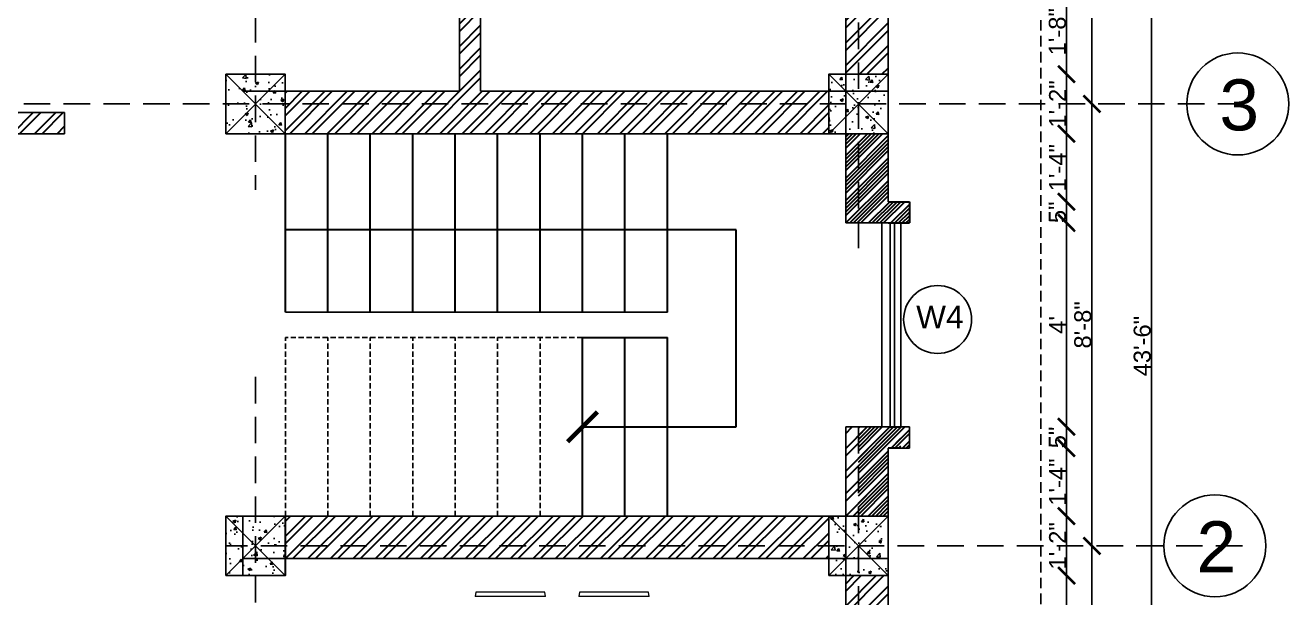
# Model space of a CAD drawing. Header units: inches. Extents: x 114 to 12919, y -714 to 8154.
# Drawn here: x 341.5 to 639.1, y 467.8 to 602.6 of the extents above; entities that cross this region are included whole.
import ezdxf

# ---------------------------------------------------------------- set-up
doc = ezdxf.new("R2010")
doc.units = ezdxf.units.IN
doc.header["$MEASUREMENT"] = 0
doc.linetypes.add('HIDDEN', pattern=[0.375, 0.25, -0.125])
for name, color, linetype in [('centerline', 92, 'HIDDEN'), ('column', 210, 'Continuous'), ('DIMENSION', 132, 'Continuous'), ('door and window', 145, 'Continuous'), ('PROJECTION', 220, 'HIDDEN'), ('stairs', 7, 'HIDDEN'), ('walls', 50, 'Continuous')]:
    doc.layers.add(name, color=color, linetype=linetype)
for name, color, linetype, lineweight in [('furniture', 43, 'Continuous', 20), ('HATCH', 30, 'Continuous', 30), ('wall', 12, 'Continuous', 30)]:
    doc.layers.add(name, color=color, linetype=linetype, lineweight=lineweight)
doc.styles.get("Standard").update_dxf_attribs({"font": 'arial.ttf'})
doc.dimstyles.new('SITEE', dxfattribs={"dimtxt": 4, "dimasz": 4, "dimexe": 0.18, "dimexo": 0.0625, "dimgap": 0.09, "dimtad": 1, "dimdec": 0, "dimzin": 0, "dimdsep": 46, "dimlunit": 4, "dimtxsty": 'Standard', "dimblk": 'ARCHTICK', "dimcen": 0.09, "dimse1": 1, "dimse2": 1, "dimclrd": 256, "dimclre": 256, "dimclrt": 256, "dimadec": 0, "dimazin": 0, "dimtfac": 1, "dimtdec": 0, "dimtofl": 0, "dimtmove": 0, "dimatfit": 3, "dimldrblk": 'ARCHTICK', "dimfxl": 1, "dimtolj": 1, "dimtzin": 0, "dimlwd": -1, "dimlwe": -1, "dimarcsym": 0})
doc.dimstyles.get("Standard").update_dxf_attribs({"dimtxt": 24, "dimasz": 0.18, "dimexe": 0.18, "dimexo": 0.0625, "dimgap": 0.09, "dimtad": 1, "dimdec": 0, "dimzin": 0, "dimdsep": 46, "dimlunit": 4, "dimtxsty": 'Standard', "dimblk": 'ARCHTICK', "dimcen": 0.09, "dimse1": 1, "dimse2": 1, "dimclrd": 256, "dimclre": 256, "dimclrt": 256, "dimadec": 0, "dimazin": 0, "dimtfac": 1, "dimtdec": 0, "dimtofl": 0, "dimtmove": 0, "dimatfit": 3, "dimldrblk": 'ARCHTICK', "dimfxl": 1, "dimtolj": 1, "dimtzin": 0, "dimlwd": -1, "dimlwe": -1, "dimarcsym": 0})

# ---------------------------------------------------------------- blocks, each defined once
blk = doc.blocks.new('column')
at = {"true_color": 0xd19cc7}
h = blk.add_hatch(dxfattribs=at)
h.set_pattern_fill('AR-CONC', color=9)
h.set_pattern_definition([(50, (0, 0), (7.172602, -0.627521), [0.75, -8.25]), (355, (0, 0), (-1.387513, 7.52192), [0.6, -6.6]), (100.45144, (0.598, -0.052), (5.78509, 6.8944), [0.6374, -7.01142]), (46.1842, (0, 2), (10.672413, -1.65519), [1.125, -12.375]), (96.6356, (0.889, 1.862), (9.34662, 9.74119), [0.9561, -10.51714]), (351.1842, (0, 2), (9.34662, 9.74119), [0.9, -9.9]), (21, (1, 1.5), (5.96907, -4.02619), [0.75, -8.25]), (326, (1, 1.5), (2.433153, 7.2515), [0.6, -6.6]), (71.45144, (1.4974, 1.1645), (8.402224, 3.22531), [0.6374, -7.01142]), (37.5, (0, 0), (0.1215986, 3.3289385), [0, -6.52, 0, -6.7, 0, -6.625]), (7.5, (0, 0), (2.630695, 3.944117), [0, -3.82, 0, -6.37, 0, -2.525]), (327.5, (-2.23, 0), (5.3382244, -0.2255487), [0, -2.5, 0, -7.8, 0, -10.35]), (317.5, (-3.23, 0), (5.831862, 1.00105), [0, -3.25, 0, -5.18, 0, -7.35])])
h.paths.add_polyline_path([(1221.42, 510.53), (1207.42, 510.53), (1214.42, 503.53)])
h.paths.add_polyline_path([(1214.42, 503.53), (1207.42, 510.53), (1207.42, 496.53)])
h.paths.add_polyline_path([(1214.42, 503.53), (1207.42, 496.53), (1221.42, 496.53)])
h.paths.add_polyline_path([(1221.42, 510.53), (1214.42, 503.53), (1221.42, 496.53)])
at = {"layer": 'column'}
for p, q in [((1207.42, 510.53), (1221.42, 496.53)), ((1221.42, 510.53), (1207.42, 496.53))]:
    blk.add_line(p, q, dxfattribs=at)
blk.add_lwpolyline([(1207.42, 496.53), (1221.42, 496.53), (1221.42, 510.53), (1207.42, 510.53)], close=True, dxfattribs=at)
blk = doc.blocks.new('_ArchTick')
at = {"color": 0, "linetype": 'ByBlock', "const_width": 0.15}
blk.add_lwpolyline([(-0.5, -0.5), (0.5, 0.5)], dxfattribs=at)
blk = doc.blocks.new('*D43')
at = {"layer": 'DEFPOINTS', "color": 0, "transparency": 16777216}
for p in [(544.78, 611.05), (544.78, 591.05), (586.78, 591.05)]:
    blk.add_point(p, dxfattribs=at)
at = {"layer": 'DIMENSION', "transparency": 16777216}
blk.add_line((586.78, 611.05), (586.78, 591.05), dxfattribs=at)
at = {"layer": 'DIMENSION', "transparency": 16777216, "xscale": 4, "yscale": 4, "zscale": 4}
for p, rotation in [((586.78, 611.05), 90), ((586.78, 591.05), 270)]:
    blk.add_blockref('_ArchTick', p, dxfattribs=dict(at, rotation=rotation))
at = {"layer": 'DIMENSION', "transparency": 16777216, "insert": (584.64, 601.05), "char_height": 4, "attachment_point": 5, "rotation": 90}
blk.add_mtext('\\A1;1\'-8"', dxfattribs=at)
blk = doc.blocks.new('*D44')
at = {"layer": 'DEFPOINTS', "color": 0, "transparency": 16777216}
for p in [(544.78, 591.05), (544.78, 577.05), (586.78, 577.05)]:
    blk.add_point(p, dxfattribs=at)
at = {"layer": 'DIMENSION', "transparency": 16777216}
blk.add_line((586.78, 591.05), (586.78, 577.05), dxfattribs=at)
at = {"layer": 'DIMENSION', "transparency": 16777216, "xscale": 4, "yscale": 4, "zscale": 4}
for p, rotation in [((586.78, 591.05), 90), ((586.78, 577.05), 270)]:
    blk.add_blockref('_ArchTick', p, dxfattribs=dict(at, rotation=rotation))
at = {"layer": 'DIMENSION', "transparency": 16777216, "insert": (584.68, 584.05), "char_height": 4, "attachment_point": 5, "rotation": 90}
blk.add_mtext('\\A1;1\'-2"', dxfattribs=at)
blk = doc.blocks.new('*D45')
at = {"layer": 'DEFPOINTS', "color": 0, "transparency": 16777216}
for p in [(544.78, 577.05), (544.78, 561.05), (586.78, 561.05)]:
    blk.add_point(p, dxfattribs=at)
at = {"layer": 'DIMENSION', "transparency": 16777216}
blk.add_line((586.78, 577.05), (586.78, 561.05), dxfattribs=at)
at = {"layer": 'DIMENSION', "transparency": 16777216, "xscale": 4, "yscale": 4, "zscale": 4}
for p, rotation in [((586.78, 577.05), 90), ((586.78, 561.05), 270)]:
    blk.add_blockref('_ArchTick', p, dxfattribs=dict(at, rotation=rotation))
at = {"layer": 'DIMENSION', "transparency": 16777216, "insert": (584.68, 569.05), "char_height": 4, "attachment_point": 5, "rotation": 90}
blk.add_mtext('\\A1;1\'-4"', dxfattribs=at)
blk = doc.blocks.new('*D46')
at = {"layer": 'DEFPOINTS', "color": 0, "transparency": 16777216}
for p in [(549.78, 561.05), (549.78, 556.05), (586.78, 556.05)]:
    blk.add_point(p, dxfattribs=at)
at = {"layer": 'DIMENSION', "transparency": 16777216}
blk.add_line((586.78, 561.05), (586.78, 556.05), dxfattribs=at)
at = {"layer": 'DIMENSION', "transparency": 16777216, "xscale": 4, "yscale": 4, "zscale": 4}
for p, rotation in [((586.78, 561.05), 90), ((586.78, 556.05), 270)]:
    blk.add_blockref('_ArchTick', p, dxfattribs=dict(at, rotation=rotation))
at = {"layer": 'DIMENSION', "transparency": 16777216, "insert": (584.65, 558.55), "char_height": 4, "attachment_point": 5, "rotation": 90}
blk.add_mtext('\\A1;5"', dxfattribs=at)
blk = doc.blocks.new('*D47')
at = {"layer": 'DEFPOINTS', "color": 0, "transparency": 16777216}
for p in [(545.28, 556.05), (545.28, 508.05), (586.78, 508.05)]:
    blk.add_point(p, dxfattribs=at)
at = {"layer": 'DIMENSION', "transparency": 16777216}
blk.add_line((586.78, 556.05), (586.78, 508.05), dxfattribs=at)
at = {"layer": 'DIMENSION', "transparency": 16777216, "xscale": 4, "yscale": 4, "zscale": 4}
for p, rotation in [((586.78, 556.05), 90), ((586.78, 508.05), 270)]:
    blk.add_blockref('_ArchTick', p, dxfattribs=dict(at, rotation=rotation))
at = {"layer": 'DIMENSION', "transparency": 16777216, "insert": (584.69, 532.05), "char_height": 4, "attachment_point": 5, "rotation": 90}
blk.add_mtext("\\A1;4'", dxfattribs=at)
blk = doc.blocks.new('*D48')
at = {"layer": 'DEFPOINTS', "color": 0, "transparency": 16777216}
for p in [(545.28, 508.05), (549.78, 503.05), (586.78, 503.05)]:
    blk.add_point(p, dxfattribs=at)
at = {"layer": 'DIMENSION', "transparency": 16777216}
blk.add_line((586.78, 508.05), (586.78, 503.05), dxfattribs=at)
at = {"layer": 'DIMENSION', "transparency": 16777216, "xscale": 4, "yscale": 4, "zscale": 4}
for p, rotation in [((586.78, 508.05), 90), ((586.78, 503.05), 270)]:
    blk.add_blockref('_ArchTick', p, dxfattribs=dict(at, rotation=rotation))
at = {"layer": 'DIMENSION', "transparency": 16777216, "insert": (584.65, 505.55), "char_height": 4, "attachment_point": 5, "rotation": 90}
blk.add_mtext('\\A1;5"', dxfattribs=at)
blk = doc.blocks.new('*D49')
at = {"layer": 'DEFPOINTS', "color": 0, "transparency": 16777216}
for p in [(549.78, 503.05), (544.78, 487.05), (586.78, 487.05)]:
    blk.add_point(p, dxfattribs=at)
at = {"layer": 'DIMENSION', "transparency": 16777216}
blk.add_line((586.78, 503.05), (586.78, 487.05), dxfattribs=at)
at = {"layer": 'DIMENSION', "transparency": 16777216, "xscale": 4, "yscale": 4, "zscale": 4}
for p, rotation in [((586.78, 503.05), 90), ((586.78, 487.05), 270)]:
    blk.add_blockref('_ArchTick', p, dxfattribs=dict(at, rotation=rotation))
at = {"layer": 'DIMENSION', "transparency": 16777216, "insert": (584.68, 495.05), "char_height": 4, "attachment_point": 5, "rotation": 90}
blk.add_mtext('\\A1;1\'-4"', dxfattribs=at)
blk = doc.blocks.new('*D50')
at = {"layer": 'DEFPOINTS', "color": 0, "transparency": 16777216}
for p in [(544.78, 487.05), (544.78, 473.05), (586.78, 473.05)]:
    blk.add_point(p, dxfattribs=at)
at = {"layer": 'DIMENSION', "transparency": 16777216}
blk.add_line((586.78, 487.05), (586.78, 473.05), dxfattribs=at)
at = {"layer": 'DIMENSION', "transparency": 16777216, "xscale": 4, "yscale": 4, "zscale": 4}
for p, rotation in [((586.78, 487.05), 90), ((586.78, 473.05), 270)]:
    blk.add_blockref('_ArchTick', p, dxfattribs=dict(at, rotation=rotation))
at = {"layer": 'DIMENSION', "transparency": 16777216, "insert": (584.68, 480.05), "char_height": 4, "attachment_point": 5, "rotation": 90}
blk.add_mtext('\\A1;1\'-2"', dxfattribs=at)
blk = doc.blocks.new('*D51')
at = {"layer": 'DEFPOINTS', "color": 0, "transparency": 16777216}
for p in [(544.78, 473.05), (544.78, 445.05), (586.78, 445.05)]:
    blk.add_point(p, dxfattribs=at)
at = {"layer": 'DIMENSION', "transparency": 16777216}
blk.add_line((586.78, 473.05), (586.78, 445.05), dxfattribs=at)
at = {"layer": 'DIMENSION', "transparency": 16777216, "xscale": 4, "yscale": 4, "zscale": 4}
for p, rotation in [((586.78, 473.05), 90), ((586.78, 445.05), 270)]:
    blk.add_blockref('_ArchTick', p, dxfattribs=dict(at, rotation=rotation))
at = {"layer": 'DIMENSION', "transparency": 16777216, "insert": (584.68, 459.05), "char_height": 4, "attachment_point": 5, "rotation": 90}
blk.add_mtext('\\A1;2\'-4"', dxfattribs=at)
blk = doc.blocks.new('*D66')
at = {"layer": 'DEFPOINTS', "color": 0, "transparency": 16777216}
for p in [(537.78, 781.05), (537.78, 584.05), (592.78, 584.05)]:
    blk.add_point(p, dxfattribs=at)
at = {"layer": 'DIMENSION', "transparency": 16777216}
blk.add_line((592.78, 781.05), (592.78, 584.05), dxfattribs=at)
at = {"layer": 'DIMENSION', "transparency": 16777216, "xscale": 4, "yscale": 4, "zscale": 4}
for p, rotation in [((592.78, 781.05), 90), ((592.78, 584.05), 270)]:
    blk.add_blockref('_ArchTick', p, dxfattribs=dict(at, rotation=rotation))
at = {"layer": 'DIMENSION', "transparency": 16777216, "insert": (590.64, 682.55), "char_height": 4, "attachment_point": 5, "rotation": 90}
blk.add_mtext('\\A1;16\'-5"', dxfattribs=at)
blk = doc.blocks.new('*D67')
at = {"layer": 'DEFPOINTS', "color": 0, "transparency": 16777216}
for p in [(537.78, 584.05), (537.78, 480.05), (592.78, 480.05)]:
    blk.add_point(p, dxfattribs=at)
at = {"layer": 'DIMENSION', "transparency": 16777216}
blk.add_line((592.78, 584.05), (592.78, 480.05), dxfattribs=at)
at = {"layer": 'DIMENSION', "transparency": 16777216, "xscale": 4, "yscale": 4, "zscale": 4}
for p, rotation in [((592.78, 584.05), 90), ((592.78, 480.05), 270)]:
    blk.add_blockref('_ArchTick', p, dxfattribs=dict(at, rotation=rotation))
at = {"layer": 'DIMENSION', "transparency": 16777216, "insert": (590.64, 532.05), "char_height": 4, "attachment_point": 5, "rotation": 90}
blk.add_mtext('\\A1;8\'-8"', dxfattribs=at)
blk = doc.blocks.new('*D68')
at = {"layer": 'DEFPOINTS', "color": 0, "transparency": 16777216}
for p in [(537.78, 480.05), (537.78, 273.05), (592.78, 273.05)]:
    blk.add_point(p, dxfattribs=at)
at = {"layer": 'DIMENSION', "transparency": 16777216}
blk.add_line((592.78, 480.05), (592.78, 273.05), dxfattribs=at)
at = {"layer": 'DIMENSION', "transparency": 16777216, "xscale": 4, "yscale": 4, "zscale": 4}
for p, rotation in [((592.78, 480.05), 90), ((592.78, 273.05), 270)]:
    blk.add_blockref('_ArchTick', p, dxfattribs=dict(at, rotation=rotation))
at = {"layer": 'DIMENSION', "transparency": 16777216, "insert": (590.64, 376.55), "char_height": 4, "attachment_point": 5, "rotation": 90}
blk.add_mtext('\\A1;17\'-3"', dxfattribs=at)
blk = doc.blocks.new('*D74')
at = {"layer": 'DEFPOINTS', "color": 0, "transparency": 16777216}
for p in [(544.78, 788.05), (544.78, 266.05), (606.78, 266.05)]:
    blk.add_point(p, dxfattribs=at)
at = {"layer": 'DIMENSION', "transparency": 16777216}
blk.add_line((606.78, 788.05), (606.78, 266.05), dxfattribs=at)
at = {"layer": 'DIMENSION', "transparency": 16777216, "xscale": 4, "yscale": 4, "zscale": 4}
for p, rotation in [((606.78, 788.05), 90), ((606.78, 266.05), 270)]:
    blk.add_blockref('_ArchTick', p, dxfattribs=dict(at, rotation=rotation))
at = {"layer": 'DIMENSION', "transparency": 16777216, "insert": (604.64, 527.05), "char_height": 4, "attachment_point": 5, "rotation": 90}
blk.add_mtext('\\A1;43\'-6"', dxfattribs=at)

msp = doc.modelspace()

# ---------------------------------------------------------------- hatches: boundary and pattern name
at = {"layer": 'HATCH', "ltscale": 30, "true_color": 0xd19cc7}
h = msp.add_hatch(dxfattribs=at)
h.set_pattern_fill('ANSI32', color=9, scale=10)
h.paths.add_polyline_path([(530.78, 584.05), (402.78, 584.05), (402.78, 577.05), (530.78, 577.05)])
h.paths.add_polyline_path([(448.78, 629.05), (446.28, 629.05), (443.78, 629.05), (443.78, 587.05), (402.78, 587.05), (402.78, 584.05), (530.78, 584.05), (530.78, 587.05), (448.78, 587.05)])
h.paths.add_polyline_path([(544.78, 611.05), (537.78, 611.05), (537.78, 591.05), (544.78, 591.05)])
h.paths.add_polyline_path([(537.78, 611.05), (534.78, 611.05), (534.78, 591.05), (537.78, 591.05)])
h.paths.add_polyline_path([(544.78, 577.05), (534.78, 577.05), (534.78, 556.05), (544.78, 556.05), (547.78, 556.05), (547.78, 561.05), (544.78, 561.05)])
h.paths.add_polyline_path([(530.78, 487.05), (402.78, 487.05), (402.78, 480.05), (530.78, 480.05)])
h.paths.add_polyline_path([(530.78, 480.05), (402.78, 480.05), (402.78, 477.05), (530.78, 477.05)])
h.paths.add_polyline_path([(544.78, 503.05), (547.78, 503.05), (547.78, 508.05), (544.78, 508.05), (537.78, 508.05), (537.78, 487.05), (544.78, 487.05)])
h.paths.add_polyline_path([(537.78, 508.05), (534.78, 508.05), (534.78, 487.05), (537.78, 487.05)])
h.paths.add_polyline_path([(544.78, 473.05), (537.78, 473.05), (537.78, 445.05), (544.78, 445.05)])
h.paths.add_polyline_path([(537.78, 473.05), (534.78, 473.05), (534.78, 445.05), (537.78, 445.05)])
h.paths.add_polyline_path([(402.78, 409.05), (395.78, 409.05), (395.78, 280.05), (402.78, 280.05)])
h.paths.add_polyline_path([(395.78, 409.05), (392.78, 409.05), (392.78, 280.05), (395.78, 280.05)])
h.paths.add_polyline_path([(544.78, 373.05), (537.78, 373.05), (537.78, 280.05), (544.78, 280.05)])
h.paths.add_polyline_path([(537.78, 373.05), (534.78, 373.05), (534.78, 280.05), (537.78, 280.05)])
h.paths.add_polyline_path([(530.78, 273.05), (476.78, 273.05), (476.78, 266.05), (530.78, 266.05)])
h.paths.add_polyline_path([(530.78, 276.05), (476.78, 276.05), (476.78, 273.05), (530.78, 273.05)])
h.paths.add_polyline_path([(428.78, 273.05), (402.78, 273.05), (402.78, 266.05), (428.78, 266.05)])
h.paths.add_polyline_path([(428.78, 276.05), (402.78, 276.05), (402.78, 273.05), (428.78, 273.05)])
h = msp.add_hatch(dxfattribs=at)
h.set_pattern_fill('ANSI32', color=9, scale=10)
h.paths.add_polyline_path([(203.78, 473.05), (196.78, 473.05), (196.78, 361.05), (203.78, 361.05)])
h.paths.add_polyline_path([(350.78, 582.05), (305.78, 582.05), (294.04, 582.05), (210.78, 582.05), (210.78, 577.05), (305.78, 577.05), (350.78, 577.05)])
h.paths.add_polyline_path([(203.78, 577.05), (196.78, 577.05), (196.78, 535.05), (203.78, 535.05)])
h.paths.add_polyline_path([(206.78, 577.05), (203.78, 577.05), (203.78, 535.05), (206.78, 535.05)])
h.paths.add_polyline_path([(203.78, 618.05), (196.78, 618.05), (196.78, 591.05), (203.78, 591.05)])
h.paths.add_polyline_path([(206.78, 618.05), (203.78, 618.05), (203.78, 591.05), (206.78, 591.05)])
h.paths.add_polyline_path([(206.78, 361.05), (206.78, 371.05), (206.78, 371.05), (206.78, 473.05), (203.78, 473.05), (203.78, 361.05)])
at = {"layer": 'HATCH'}
h = msp.add_hatch(dxfattribs=at)
h.set_pattern_fill('ANSI31', color=256, scale=10)
h.paths.add_polyline_path([(547.78, 561.05), (544.78, 561.05), (544.78, 577.05), (534.78, 577.05), (534.78, 556.05), (544.78, 556.05), (547.78, 556.05), (549.78, 556.05), (549.78, 561.05)], flags=17)
h = msp.add_hatch(dxfattribs=at)
h.set_pattern_fill('ANSI32', color=256, scale=5)
h.paths.add_polyline_path([(549.78, 508.05), (547.78, 508.05), (544.78, 508.05), (537.78, 508.05), (537.78, 487.05), (544.78, 487.05), (544.78, 503.05), (547.78, 503.05), (549.78, 503.05)])
h.paths.add_polyline_path([(544.78, 556.05), (547.78, 556.05), (549.78, 556.05), (549.78, 561.05), (547.78, 561.05), (544.78, 561.05), (544.78, 577.05), (534.78, 577.05), (534.78, 556.05)])
at = {"layer": 'walls', "true_color": 0xd19cc7}
h = msp.add_hatch(dxfattribs=at)
h.set_pattern_fill('ANSI32', color=9, scale=10)
h.paths.add_polyline_path([(349.69, 308.32), (391.01, 308.32), (391.01, 318.62), (349.69, 318.62)], flags=9)
h.paths.add_polyline_path([(229.2, 610.14), (271.55, 610.14), (271.55, 628.86), (229.2, 628.86)], flags=9)
h.paths.add_polyline_path([(239.28, 727.53), (289.49, 727.53), (289.49, 746.25), (239.28, 746.25)], flags=9)
h.paths.add_polyline_path([(413.69, 730.43), (479.45, 730.43), (479.45, 749.15), (413.69, 749.15)], flags=9)
h.paths.add_polyline_path([(486.62, 602.69), (526.37, 602.69), (526.37, 629.84), (486.62, 629.84)], flags=9)
h.paths.add_polyline_path([(428.08, 289.49), (532.55, 289.49), (532.55, 349.2), (428.08, 349.2)], flags=9)
h.paths.add_polyline_path([(238.69, 467.81), (343.24, 467.81), (343.24, 527.52), (238.69, 527.52)], flags=9)

# ---------------------------------------------------------------- linework, layer by layer
at = {"layer": 'centerline', "ltscale": 25}
for p, q in [((537.78, 921.97), (537.78, 547.81)), ((395.78, 895.41), (395.78, 563.81)), ((628.66, 584.05), (140.14, 584.05)), ((395.78, 519.8), (395.78, 92.26)), ((537.78, 508.05), (537.78, 445.05)), ((628.23, 480.05), (388.78, 480.05))]:
    msp.add_line(p, q, dxfattribs=at)
at = {"layer": 'DEFPOINTS'}
for points in [[(134.78, 142.79), (606.78, 142.79), (606.78, 850.05), (134.78, 850.05)], [(148.78, 156.79), (592.78, 156.79), (592.78, 836.05), (148.78, 836.05)], [(154.78, 162.79), (586.78, 162.79), (586.78, 830.05), (154.78, 830.05)]]:
    msp.add_lwpolyline(points, close=True, dxfattribs=at)
at = {"layer": 'DIMENSION'}
for centre, radius in [((627.14, 584.05), 12), ((556.43, 533.32), 8), ((621.75, 480.05), 12)]:
    msp.add_circle(centre, radius, dxfattribs=at)
at = {"layer": 'door and window'}
for p, q in [((543.28, 556.05), (543.28, 508.05)), ((545.28, 556.05), (545.28, 508.05)), ((546.28, 556.05), (546.28, 508.05)), ((547.78, 556.05), (547.78, 508.05))]:
    msp.add_line(p, q, dxfattribs=at)
at = {"layer": 'furniture'}
for p, q in [((464.08, 468.14), (447.51, 468.14)), ((488.49, 468.14), (471.92, 468.14))]:
    msp.add_line(p, q, dxfattribs=at)
for points in [[(464.08, 468.14), (463.92, 469.15), (447.67, 469.15), (447.51, 468.14)], [(488.49, 468.14), (488.33, 469.15), (472.08, 469.15), (471.92, 468.14)]]:
    msp.add_lwpolyline(points, dxfattribs=at)
at = {"layer": 'HATCH'}
msp.add_line((547.78, 508.05), (547.78, 508.05), dxfattribs=at)
at = {"layer": 'PROJECTION', "ltscale": 10}
msp.add_lwpolyline([(160.78, 230.05), (580.78, 230.05), (580.78, 824.05), (160.78, 824.05)], close=True, dxfattribs=at)
at = {"layer": 'stairs', "ltscale": 5}
for p, q in [((402.78, 487.05), (402.78, 529.05)), ((472.78, 529.05), (402.78, 529.05)), ((412.78, 487.05), (412.78, 529.05)), ((422.78, 487.05), (422.78, 529.05)), ((432.78, 487.05), (432.78, 529.05)), ((442.78, 487.05), (442.78, 529.05)), ((452.78, 487.05), (452.78, 529.05)), ((462.78, 487.05), (462.78, 529.05))]:
    msp.add_line(p, q, dxfattribs=at)
at = {"layer": 'wall'}
for p, q in [((402.78, 535.05), (402.78, 577.05)), ((412.78, 535.05), (412.78, 577.05)), ((422.78, 535.05), (422.78, 577.05)), ((432.78, 535.05), (432.78, 577.05)), ((442.78, 535.05), (442.78, 577.05)), ((452.78, 535.05), (452.78, 577.05)), ((462.78, 535.05), (462.78, 577.05)), ((472.78, 535.05), (472.78, 577.05)), ((482.78, 535.05), (482.78, 577.05)), ((492.78, 535.05), (492.78, 577.05)), ((544.78, 561.05), (547.78, 561.05)), ((547.78, 561.05), (549.78, 561.05)), ((549.78, 561.05), (549.78, 556.05)), ((544.78, 556.05), (547.78, 556.05)), ((547.78, 556.05), (549.78, 556.05)), ((472.78, 487.05), (472.78, 529.05)), ((472.78, 529.05), (482.78, 529.05)), ((482.78, 487.05), (482.78, 529.05)), ((482.78, 529.05), (492.78, 529.05)), ((492.78, 487.05), (492.78, 529.05)), ((544.78, 508.05), (547.78, 508.05)), ((547.78, 503.05), (544.78, 503.05))]:
    msp.add_line(p, q, dxfattribs=at)
at = {"layer": 'walls'}
for p, q in [((443.78, 629.05), (443.78, 587.05)), ((448.78, 629.05), (448.78, 587.05)), ((534.78, 611.05), (534.78, 556.05)), ((544.78, 611.05), (544.78, 561.05)), ((534.78, 591.05), (544.78, 591.05)), ((443.78, 587.05), (392.78, 587.05)), ((544.78, 587.05), (448.78, 587.05)), ((305.78, 582.05), (350.78, 582.05)), ((350.78, 582.05), (350.78, 577.05)), ((305.78, 577.05), (350.78, 577.05)), ((544.78, 577.05), (392.78, 577.05)), ((534.78, 556.05), (544.78, 556.05)), ((492.78, 535.05), (402.78, 535.05)), ((534.78, 508.05), (544.78, 508.05)), ((534.78, 508.05), (534.78, 445.05)), ((547.78, 508.05), (549.78, 508.05)), ((549.78, 508.05), (549.78, 503.05)), ((544.78, 503.05), (544.78, 445.05)), ((549.78, 503.05), (547.78, 503.05)), ((544.78, 487.05), (392.78, 487.05)), ((392.78, 487.05), (392.78, 473.05)), ((402.78, 487.05), (402.78, 473.05)), ((534.78, 487.05), (544.78, 487.05)), ((544.78, 477.05), (392.78, 477.05))]:
    msp.add_line(p, q, dxfattribs=at)

# ---------------------------------------------------------------- block references
at = {"layer": 'column'}
for p in [(-818.65, 80.51), (-676.65, 80.51), (-818.65, -23.49), (-676.65, -23.49)]:
    msp.add_blockref('column', p, dxfattribs=at)

# ---------------------------------------------------------------- texts
at = {"layer": 'DIMENSION', "attachment_point": 1}
for s, width, gutter_width, insert, char_height in [('3', 10.5046, 1, (622.82, 589.83), 12), ('W4', 19.5627, 0.667, (551.37, 536.61), 5.333), ('2', 10.5046, 1, (617.43, 485.83), 12)]:
    msp.add_mtext_dynamic_manual_height_columns(s, width=width, gutter_width=gutter_width, heights=[0], dxfattribs=dict(at, insert=insert, char_height=char_height))

# ---------------------------------------------------------------- dimensions: what is measured, and where the dimension line sits
at = {"layer": 'DIMENSION'}
for base, p1, p2, picture, middle in [((606.78, 266.05), (544.78, 788.05), (544.78, 266.05), '*D74', (604.64, 527.05)), ((592.78, 584.05), (537.78, 781.05), (537.78, 584.05), '*D66', (590.64, 682.55)), ((586.78, 591.05), (544.78, 611.05), (544.78, 591.05), '*D43', (584.64, 601.05)), ((586.78, 577.05), (544.78, 591.05), (544.78, 577.05), '*D44', (584.68, 584.05)), ((592.78, 480.05), (537.78, 584.05), (537.78, 480.05), '*D67', (590.64, 532.05)), ((586.78, 561.05), (544.78, 577.05), (544.78, 561.05), '*D45', (584.68, 569.05)), ((586.78, 556.05), (549.78, 561.05), (549.78, 556.05), '*D46', (584.65, 558.55)), ((586.78, 508.05), (545.28, 556.05), (545.28, 508.05), '*D47', (584.69, 532.05)), ((592.78, 273.05), (537.78, 480.05), (537.78, 273.05), '*D68', (590.64, 376.55))]:
    dim = msp.add_linear_dim(base=base, p1=p1, p2=p2, angle=90, dimstyle='SITEE', dxfattribs=at)
    dim.commit()
    dim.dimension.update_dxf_attribs({"geometry": picture, "text_midpoint": middle})
for base, p1, p2, picture, middle in [((586.78, 503.05), (545.28, 508.05), (549.78, 503.05), '*D48', (584.65, 505.55)), ((586.78, 487.05), (549.78, 503.05), (544.78, 487.05), '*D49', (584.68, 495.05)), ((586.78, 473.05), (544.78, 487.05), (544.78, 473.05), '*D50', (584.68, 480.05)), ((586.78, 445.05), (544.78, 473.05), (544.78, 445.05), '*D51', (584.68, 459.05))]:
    dim = msp.add_linear_dim(base=base, p1=p1, p2=p2, angle=90, dimstyle='SITEE', override={"dimtmove": 1}, dxfattribs=at)
    dim.commit()
    dim.dimension.update_dxf_attribs({"geometry": picture, "text_midpoint": middle})

# ---------------------------------------------------------------- leaders
at = {"layer": 'wall'}
msp.add_leader([(472.78, 508.05), (508.96, 508.05), (508.96, 554.4), (402.78, 554.4)], dimstyle='Standard', override={"dimasz": 7, "dimgap": 0.09, "dimtad": 0}, dxfattribs=at)

doc.saveas('drawing.dxf')
